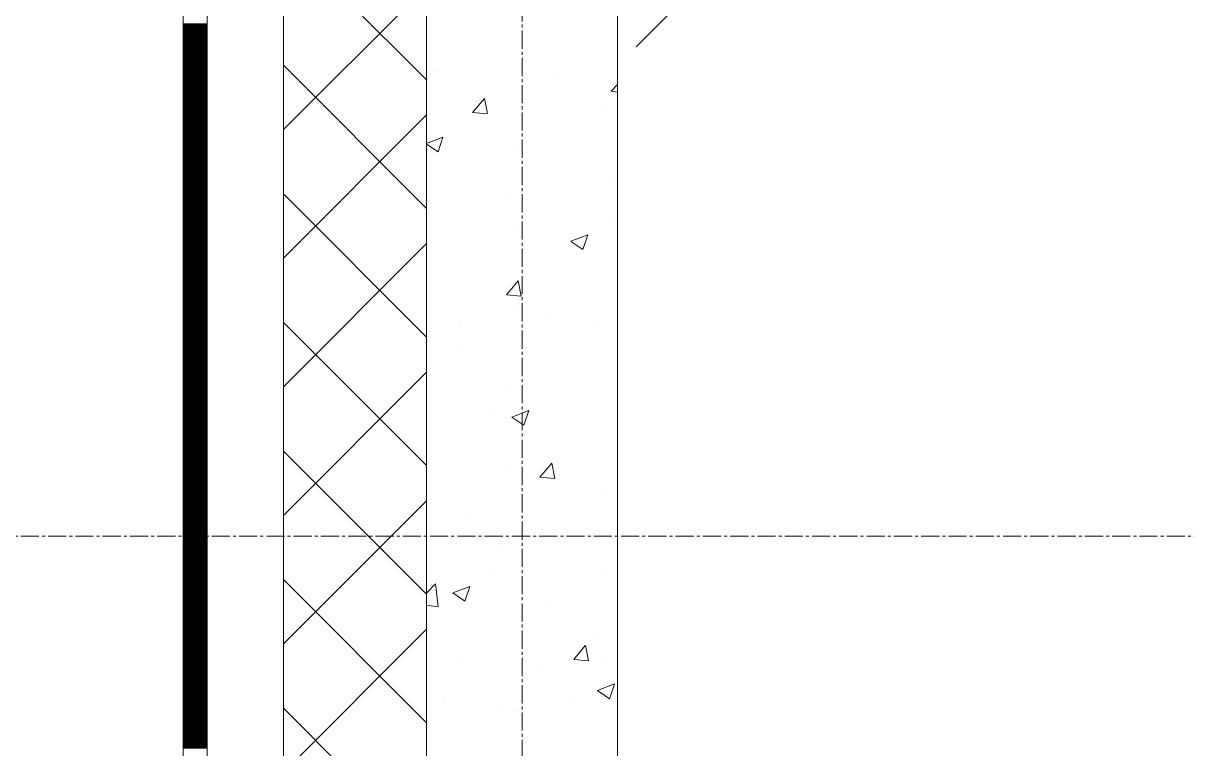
# Model space of a CAD drawing. Header units: millimetres. Extents: x 538266 to 1167394, y 114608 to 637157.
# Drawn here: x 828715 to 829934, y 183390 to 184150 of the extents above; entities that cross this region are included whole.
import ezdxf
from ezdxf.enums import TextEntityAlignment as Align

# ---------------------------------------------------------------- set-up
doc = ezdxf.new("R2010")
doc.units = ezdxf.units.MM
doc.linetypes.add('CENTER2', pattern=[28.575, 19.05, -3.175, 3.175, -3.175])
doc.linetypes.add('DASHED', pattern=[19.05, 12.7, -6.35])
doc.layers.get('Defpoints').update_dxf_attribs({"color": 140})
doc.layers.add('АР_Делит', color=120, linetype='Continuous', lineweight=0, plot=False)
for name, color, linetype, lineweight in [('АР_Стены ПЕНОблок', 52, 'Continuous', 20), ('АР_Тонкая', 254, 'Continuous', 5), ('АР_Утеплитель', 31, 'Continuous', 0), ('АР_Штриховка', 8, 'Continuous', 0)]:
    doc.layers.add(name, color=color, linetype=linetype, lineweight=lineweight)
doc.layers.add('РД_Оси_100', color=7, linetype='Continuous', lineweight=0, true_color=0x525252)
doc.layers.add('ФВ-5', color=7, linetype='Continuous')
doc.styles.add('style1', font='ARIALN.TTF')

# ---------------------------------------------------------------- blocks, each defined once
blk = doc.blocks.new('2_этаж')
at = {"layer": 'АР_Стены ПЕНОблок', "color": 18, "linetype": 'Continuous', "lineweight": 20, "true_color": 0x000000}
for p, q in [((672773.6, 213213.2), (672773.6, 137013.2)), ((672973.6, 137013.2), (672973.6, 213213.2))]:
    blk.add_line(p, q, dxfattribs=at)
at = {"layer": 'АР_Тонкая', "color": 18, "linetype": 'Continuous', "lineweight": 5, "true_color": 0x000000}
for p, q in [((672518.6, 213213.2), (672518.6, 137013.2)), ((672543.6, 213213.2), (672543.6, 137013.2)), ((672543.6, 137013.2), (672543.6, 213213.2)), ((672623.6, 137013.2), (672623.6, 213213.2))]:
    blk.add_line(p, q, dxfattribs=at)
at = {"layer": 'АР_Утеплитель', "color": 18, "linetype": 'Continuous', "lineweight": 0, "true_color": 0x000000}
for p, q in [((672623.6, 213213.2), (672623.6, 137013.2)), ((672773.6, 137013.2), (672773.6, 213213.2))]:
    blk.add_line(p, q, dxfattribs=at)
at = {"layer": 'АР_Штриховка', "color": 18, "linetype": 'Continuous', "lineweight": 0, "true_color": 0x000000}
for p, q in [((672773.6, 184091.2), (672623.6, 184241.2)), ((672623.6, 184039.1), (672773.6, 184189.1)), ((672518.6, 184150), (672543.6, 184150)), ((672518.6, 184149), (672543.6, 184149)), ((672518.6, 184148), (672543.6, 184148)), ((672518.6, 184147), (672543.6, 184147)), ((672518.6, 184146), (672543.6, 184146)), ((672518.6, 184145), (672543.6, 184145)), ((672518.6, 184144), (672543.6, 184144)), ((672518.6, 184143), (672543.6, 184143)), ((672518.6, 184142), (672543.6, 184142)), ((672518.6, 184141), (672543.6, 184141)), ((672518.6, 184140), (672543.6, 184140)), ((672518.6, 184139), (672543.6, 184139)), ((672518.6, 184138), (672543.6, 184138)), ((672518.6, 184137), (672543.6, 184137)), ((672518.6, 184136), (672543.6, 184136)), ((672518.6, 184135), (672543.6, 184135)), ((672518.6, 184134), (672543.6, 184134)), ((672518.6, 184133), (672543.6, 184133)), ((672518.6, 184132), (672543.6, 184132)), ((672518.6, 184131), (672543.6, 184131)), ((672518.6, 184130), (672543.6, 184130)), ((672518.6, 184129), (672543.6, 184129)), ((672518.6, 184128), (672543.6, 184128)), ((672518.6, 184127), (672543.6, 184127)), ((672518.6, 184126), (672543.6, 184126)), ((672518.6, 184125), (672543.6, 184125)), ((672518.6, 184124), (672543.6, 184124)), ((672518.6, 184123), (672543.6, 184123)), ((672518.6, 184122), (672543.6, 184122)), ((672806.3, 184128.3), (672806.3, 184128.3)), ((672518.6, 184121), (672543.6, 184121)), ((672518.6, 184120), (672543.6, 184120)), ((672518.6, 184119), (672543.6, 184119)), ((672518.6, 184118), (672543.6, 184118)), ((672518.6, 184117), (672543.6, 184117)), ((672518.6, 184116), (672543.6, 184116)), ((672518.6, 184115), (672543.6, 184115)), ((672518.6, 184114), (672543.6, 184114)), ((672518.6, 184113), (672543.6, 184113)), ((672518.6, 184112), (672543.6, 184112)), ((672518.6, 184111), (672543.6, 184111)), ((672518.6, 184110), (672543.6, 184110)), ((672881.3, 184112.4), (672881.3, 184112.4)), ((672518.6, 184109), (672543.6, 184109)), ((672518.6, 184108), (672543.6, 184108)), ((672518.6, 184107), (672543.6, 184107)), ((672518.6, 184106), (672543.6, 184106)), ((672518.6, 184105), (672543.6, 184105)), ((672518.6, 184104), (672543.6, 184104)), ((672518.6, 184103), (672543.6, 184103)), ((672518.6, 184102), (672543.6, 184102)), ((672518.6, 184101), (672543.6, 184101)), ((672518.6, 184100), (672543.6, 184100)), ((672518.6, 184099), (672543.6, 184099)), ((672518.6, 184098), (672543.6, 184098)), ((672773.6, 183956.5), (672623.6, 184106.5)), ((672785.1, 184099.7), (672785.1, 184099.7)), ((672872.6, 184106.4), (672872.6, 184106.4)), ((672907.7, 184098), (672907.7, 184098)), ((672518.6, 184097), (672543.6, 184097)), ((672518.6, 184096), (672543.6, 184096)), ((672518.6, 184095), (672543.6, 184095)), ((672518.6, 184094), (672543.6, 184094)), ((672518.6, 184093), (672543.6, 184093)), ((672518.6, 184092), (672543.6, 184092)), ((672518.6, 184091), (672543.6, 184091)), ((672518.6, 184090), (672543.6, 184090)), ((672518.6, 184089), (672543.6, 184089)), ((672518.6, 184088), (672543.6, 184088)), ((672518.6, 184087), (672543.6, 184087)), ((672518.6, 184086), (672543.6, 184086)), ((672966.9, 184079.5), (672973.6, 184086.5)), ((672518.6, 184085), (672543.6, 184085)), ((672518.6, 184084), (672543.6, 184084)), ((672518.6, 184083), (672543.6, 184083)), ((672518.6, 184082), (672543.6, 184082)), ((672518.6, 184081), (672543.6, 184081)), ((672518.6, 184080), (672543.6, 184080)), ((672518.6, 184079), (672543.6, 184079)), ((672518.6, 184078), (672543.6, 184078)), ((672518.6, 184077), (672543.6, 184077)), ((672518.6, 184076), (672543.6, 184076)), ((672518.6, 184075), (672543.6, 184075)), ((672518.6, 184074), (672543.6, 184074)), ((672966.9, 184079.4), (672973.6, 184078.4)), ((672518.6, 184073), (672543.6, 184073)), ((672518.6, 184072), (672543.6, 184072)), ((672518.6, 184071), (672543.6, 184071)), ((672518.6, 184070), (672543.6, 184070)), ((672518.6, 184069), (672543.6, 184069)), ((672518.6, 184068), (672543.6, 184068)), ((672518.6, 184067), (672543.6, 184067)), ((672518.6, 184066), (672543.6, 184066)), ((672518.6, 184065), (672543.6, 184065)), ((672518.6, 184064), (672543.6, 184064)), ((672518.6, 184063), (672543.6, 184063)), ((672518.6, 184062), (672543.6, 184062)), ((672518.6, 184061), (672543.6, 184061)), ((672821.8, 184057), (672834.1, 184071.6)), ((672825.6, 184069.6), (672825.6, 184069.6)), ((672837.3, 184055.8), (672834.3, 184071.7)), ((672867.2, 184072.5), (672867.2, 184072.5)), ((672961.2, 184063.8), (672961.2, 184063.8)), ((672518.6, 184060), (672543.6, 184060)), ((672518.6, 184059), (672543.6, 184059)), ((672518.6, 184058), (672543.6, 184058)), ((672518.6, 184057), (672543.6, 184057)), ((672518.6, 184056), (672543.6, 184056)), ((672518.6, 184055), (672543.6, 184055)), ((672518.6, 184054), (672543.6, 184054)), ((672518.6, 184053), (672543.6, 184053)), ((672518.6, 184052), (672543.6, 184052)), ((672518.6, 184051), (672543.6, 184051)), ((672518.6, 184050), (672543.6, 184050)), ((672518.6, 184049), (672543.6, 184049)), ((672623.6, 183904.4), (672773.6, 184054.4)), ((672821.8, 184057), (672837, 184055.7)), ((672518.6, 184048), (672543.6, 184048)), ((672518.6, 184047), (672543.6, 184047)), ((672518.6, 184046), (672543.6, 184046)), ((672518.6, 184045), (672543.6, 184045)), ((672518.6, 184044), (672543.6, 184044)), ((672518.6, 184043), (672543.6, 184043)), ((672518.6, 184042), (672543.6, 184042)), ((672518.6, 184041), (672543.6, 184041)), ((672518.6, 184040), (672543.6, 184040)), ((672518.6, 184039), (672543.6, 184039)), ((672518.6, 184038), (672543.6, 184038)), ((672518.6, 184037), (672543.6, 184037)), ((672518.6, 184036), (672543.6, 184036)), ((672518.6, 184035), (672543.6, 184035)), ((672518.6, 184034), (672543.6, 184034)), ((672518.6, 184033), (672543.6, 184033)), ((672518.6, 184032), (672543.6, 184032)), ((672518.6, 184031), (672543.6, 184031)), ((672518.6, 184030), (672543.6, 184030)), ((672518.6, 184029), (672543.6, 184029)), ((672518.6, 184028), (672543.6, 184028)), ((672518.6, 184027), (672543.6, 184027)), ((672518.6, 184026), (672543.6, 184026)), ((672518.6, 184025), (672543.6, 184025)), ((672773.6, 184024.7), (672790.7, 184031.3)), ((672785.5, 184015.8), (672790.7, 184031.1)), ((672518.6, 184024), (672543.6, 184024)), ((672518.6, 184023), (672543.6, 184023)), ((672518.6, 184022), (672543.6, 184022)), ((672518.6, 184021), (672543.6, 184021)), ((672518.6, 184020), (672543.6, 184020)), ((672518.6, 184019), (672543.6, 184019)), ((672518.6, 184018), (672543.6, 184018)), ((672518.6, 184017), (672543.6, 184017)), ((672518.6, 184016), (672543.6, 184016)), ((672518.6, 184015), (672543.6, 184015)), ((672518.6, 184014), (672543.6, 184014)), ((672518.6, 184013), (672543.6, 184013)), ((672773.6, 184023.8), (672785.5, 184015.8)), ((672814.5, 184012.2), (672814.5, 184012.2)), ((672869.5, 184021.9), (672869.5, 184021.9)), ((672518.6, 184012), (672543.6, 184012)), ((672518.6, 184011), (672543.6, 184011)), ((672518.6, 184010), (672543.6, 184010)), ((672518.6, 184009), (672543.6, 184009)), ((672518.6, 184008), (672543.6, 184008)), ((672518.6, 184007), (672543.6, 184007)), ((672518.6, 184006), (672543.6, 184006)), ((672518.6, 184005), (672543.6, 184005)), ((672518.6, 184004), (672543.6, 184004)), ((672518.6, 184003), (672543.6, 184003)), ((672518.6, 184002), (672543.6, 184002)), ((672518.6, 184001), (672543.6, 184001)), ((672518.6, 184000), (672543.6, 184000)), ((672518.6, 183999), (672543.6, 183999)), ((672518.6, 183998), (672543.6, 183998)), ((672518.6, 183997), (672543.6, 183997)), ((672518.6, 183996), (672543.6, 183996)), ((672518.6, 183995), (672543.6, 183995)), ((672518.6, 183994), (672543.6, 183994)), ((672518.6, 183993), (672543.6, 183993)), ((672518.6, 183992), (672543.6, 183992)), ((672518.6, 183991), (672543.6, 183991)), ((672518.6, 183990), (672543.6, 183990)), ((672518.6, 183989), (672543.6, 183989)), ((672518.6, 183988), (672543.6, 183988)), ((672518.6, 183987), (672543.6, 183987)), ((672518.6, 183986), (672543.6, 183986)), ((672518.6, 183985), (672543.6, 183985)), ((672518.6, 183984), (672543.6, 183984)), ((672518.6, 183983), (672543.6, 183983)), ((672518.6, 183982), (672543.6, 183982)), ((672518.6, 183981), (672543.6, 183981)), ((672518.6, 183980), (672543.6, 183980)), ((672518.6, 183979), (672543.6, 183979)), ((672518.6, 183978), (672543.6, 183978)), ((672518.6, 183977), (672543.6, 183977)), ((672518.6, 183976), (672543.6, 183976)), ((672964.2, 183983.6), (672964.2, 183983.6)), ((672518.6, 183975), (672543.6, 183975)), ((672518.6, 183974), (672543.6, 183974)), ((672518.6, 183973), (672543.6, 183973)), ((672518.6, 183972), (672543.6, 183972)), ((672518.6, 183971), (672543.6, 183971)), ((672518.6, 183970), (672543.6, 183970)), ((672518.6, 183969), (672543.6, 183969)), ((672518.6, 183968), (672543.6, 183968)), ((672518.6, 183967), (672543.6, 183967)), ((672518.6, 183966), (672543.6, 183966)), ((672518.6, 183965), (672543.6, 183965)), ((672518.6, 183964), (672543.6, 183964)), ((672773.6, 183821.8), (672623.6, 183971.8)), ((672857.1, 183968.8), (672857.1, 183968.8)), ((672518.6, 183963), (672543.6, 183963)), ((672518.6, 183962), (672543.6, 183962)), ((672518.6, 183961), (672543.6, 183961)), ((672518.6, 183960), (672543.6, 183960)), ((672518.6, 183959), (672543.6, 183959)), ((672518.6, 183958), (672543.6, 183958)), ((672518.6, 183957), (672543.6, 183957)), ((672518.6, 183956), (672543.6, 183956)), ((672518.6, 183955), (672543.6, 183955)), ((672518.6, 183954), (672543.6, 183954)), ((672518.6, 183953), (672543.6, 183953)), ((672518.6, 183952), (672543.6, 183952)), ((672816, 183958.2), (672816, 183958.2)), ((672518.6, 183951), (672543.6, 183951)), ((672518.6, 183950), (672543.6, 183950)), ((672518.6, 183949), (672543.6, 183949)), ((672518.6, 183948), (672543.6, 183948)), ((672518.6, 183947), (672543.6, 183947)), ((672518.6, 183946), (672543.6, 183946)), ((672518.6, 183945), (672543.6, 183945)), ((672518.6, 183944), (672543.6, 183944)), ((672518.6, 183943), (672543.6, 183943)), ((672518.6, 183942), (672543.6, 183942)), ((672518.6, 183941), (672543.6, 183941)), ((672518.6, 183940), (672543.6, 183940)), ((672971.7, 183941.5), (672971.7, 183941.5)), ((672518.6, 183939), (672543.6, 183939)), ((672518.6, 183938), (672543.6, 183938)), ((672518.6, 183937), (672543.6, 183937)), ((672518.6, 183936), (672543.6, 183936)), ((672518.6, 183935), (672543.6, 183935)), ((672518.6, 183934), (672543.6, 183934)), ((672518.6, 183933), (672543.6, 183933)), ((672518.6, 183932), (672543.6, 183932)), ((672518.6, 183931), (672543.6, 183931)), ((672518.6, 183930), (672543.6, 183930)), ((672518.6, 183929), (672543.6, 183929)), ((672518.6, 183928), (672543.6, 183928)), ((672518.6, 183927), (672543.6, 183927)), ((672866.4, 183937.3), (672866.4, 183937.3)), ((672908.1, 183933.1), (672908.1, 183933.1)), ((672924.6, 183922.2), (672942.4, 183929)), ((672937.1, 183913.5), (672942.3, 183928.9)), ((672518.6, 183926), (672543.6, 183926)), ((672518.6, 183925), (672543.6, 183925)), ((672518.6, 183924), (672543.6, 183924)), ((672518.6, 183923), (672543.6, 183923)), ((672518.6, 183922), (672543.6, 183922)), ((672518.6, 183921), (672543.6, 183921)), ((672518.6, 183920), (672543.6, 183920)), ((672518.6, 183919), (672543.6, 183919)), ((672518.6, 183918), (672543.6, 183918)), ((672518.6, 183917), (672543.6, 183917)), ((672518.6, 183916), (672543.6, 183916)), ((672518.6, 183915), (672543.6, 183915)), ((672623.6, 183769.7), (672773.6, 183919.7)), ((672924.5, 183922), (672937.1, 183913.5)), ((672518.6, 183914), (672543.6, 183914)), ((672518.6, 183913), (672543.6, 183913)), ((672518.6, 183912), (672543.6, 183912)), ((672518.6, 183911), (672543.6, 183911)), ((672518.6, 183910), (672543.6, 183910)), ((672518.6, 183909), (672543.6, 183909)), ((672518.6, 183908), (672543.6, 183908)), ((672518.6, 183907), (672543.6, 183907)), ((672518.6, 183906), (672543.6, 183906)), ((672518.6, 183905), (672543.6, 183905)), ((672518.6, 183904), (672543.6, 183904)), ((672518.6, 183903), (672543.6, 183903)), ((672518.6, 183902), (672543.6, 183902)), ((672518.6, 183901), (672543.6, 183901)), ((672518.6, 183900), (672543.6, 183900)), ((672518.6, 183899), (672543.6, 183899)), ((672518.6, 183898), (672543.6, 183898)), ((672518.6, 183897), (672543.6, 183897)), ((672518.6, 183896), (672543.6, 183896)), ((672518.6, 183895), (672543.6, 183895)), ((672518.6, 183894), (672543.6, 183894)), ((672518.6, 183893), (672543.6, 183893)), ((672518.6, 183892), (672543.6, 183892)), ((672518.6, 183891), (672543.6, 183891)), ((672518.6, 183890), (672543.6, 183890)), ((672518.6, 183889), (672543.6, 183889)), ((672518.6, 183888), (672543.6, 183888)), ((672518.6, 183887), (672543.6, 183887)), ((672518.6, 183886), (672543.6, 183886)), ((672518.6, 183885), (672543.6, 183885)), ((672518.6, 183884), (672543.6, 183884)), ((672518.6, 183883), (672543.6, 183883)), ((672518.6, 183882), (672543.6, 183882)), ((672518.6, 183881), (672543.6, 183881)), ((672518.6, 183880), (672543.6, 183880)), ((672518.6, 183879), (672543.6, 183879)), ((672857.1, 183866), (672869.3, 183880.6)), ((672872.5, 183864.7), (672869.6, 183880.6)), ((672518.6, 183878), (672543.6, 183878)), ((672518.6, 183877), (672543.6, 183877)), ((672518.6, 183876), (672543.6, 183876)), ((672518.6, 183875), (672543.6, 183875)), ((672518.6, 183874), (672543.6, 183874)), ((672518.6, 183873), (672543.6, 183873)), ((672518.6, 183872), (672543.6, 183872)), ((672518.6, 183871), (672543.6, 183871)), ((672518.6, 183870), (672543.6, 183870)), ((672518.6, 183869), (672543.6, 183869)), ((672518.6, 183868), (672543.6, 183868)), ((672518.6, 183867), (672543.6, 183867)), ((672518.6, 183866), (672543.6, 183866)), ((672857.1, 183866), (672872.3, 183864.7)), ((672518.6, 183865), (672543.6, 183865)), ((672518.6, 183864), (672543.6, 183864)), ((672518.6, 183863), (672543.6, 183863)), ((672518.6, 183862), (672543.6, 183862)), ((672518.6, 183861), (672543.6, 183861)), ((672518.6, 183860), (672543.6, 183860)), ((672518.6, 183859), (672543.6, 183859)), ((672518.6, 183858), (672543.6, 183858)), ((672518.6, 183857), (672543.6, 183857)), ((672518.6, 183856), (672543.6, 183856)), ((672518.6, 183855), (672543.6, 183855)), ((672518.6, 183854), (672543.6, 183854)), ((672518.6, 183853), (672543.6, 183853)), ((672518.6, 183852), (672543.6, 183852)), ((672518.6, 183851), (672543.6, 183851)), ((672518.6, 183850), (672543.6, 183850)), ((672518.6, 183849), (672543.6, 183849)), ((672518.6, 183848), (672543.6, 183848)), ((672518.6, 183847), (672543.6, 183847)), ((672518.6, 183846), (672543.6, 183846)), ((672518.6, 183845), (672543.6, 183845)), ((672518.6, 183844), (672543.6, 183844)), ((672518.6, 183843), (672543.6, 183843)), ((672518.6, 183842), (672543.6, 183842)), ((672863.3, 183852.7), (672863.3, 183852.7)), ((672518.6, 183841), (672543.6, 183841)), ((672518.6, 183840), (672543.6, 183840)), ((672518.6, 183839), (672543.6, 183839)), ((672518.6, 183838), (672543.6, 183838)), ((672518.6, 183837), (672543.6, 183837)), ((672518.6, 183836), (672543.6, 183836)), ((672518.6, 183835), (672543.6, 183835)), ((672518.6, 183834), (672543.6, 183834)), ((672518.6, 183833), (672543.6, 183833)), ((672518.6, 183832), (672543.6, 183832)), ((672518.6, 183831), (672543.6, 183831)), ((672518.6, 183830), (672543.6, 183830)), ((672773.6, 183687.1), (672623.6, 183837.1)), ((672807.7, 183839.1), (672807.7, 183839.1)), ((672841.2, 183833), (672841.2, 183833)), ((672904.8, 183841.3), (672904.8, 183841.3)), ((672943.3, 183833.3), (672943.3, 183833.3)), ((672953.7, 183832.1), (672953.7, 183832.1)), ((672518.6, 183829), (672543.6, 183829)), ((672518.6, 183828), (672543.6, 183828)), ((672518.6, 183827), (672543.6, 183827)), ((672518.6, 183826), (672543.6, 183826)), ((672518.6, 183825), (672543.6, 183825)), ((672518.6, 183824), (672543.6, 183824)), ((672518.6, 183823), (672543.6, 183823)), ((672518.6, 183822), (672543.6, 183822)), ((672518.6, 183821), (672543.6, 183821)), ((672518.6, 183820), (672543.6, 183820)), ((672518.6, 183819), (672543.6, 183819)), ((672518.6, 183818), (672543.6, 183818)), ((672518.6, 183817), (672543.6, 183817)), ((672518.6, 183816), (672543.6, 183816)), ((672518.6, 183815), (672543.6, 183815)), ((672518.6, 183814), (672543.6, 183814)), ((672518.6, 183813), (672543.6, 183813)), ((672518.6, 183812), (672543.6, 183812)), ((672518.6, 183811), (672543.6, 183811)), ((672518.6, 183810), (672543.6, 183810)), ((672518.6, 183809), (672543.6, 183809)), ((672518.6, 183808), (672543.6, 183808)), ((672518.6, 183807), (672543.6, 183807)), ((672518.6, 183806), (672543.6, 183806)), ((672518.6, 183805), (672543.6, 183805)), ((672805.6, 183806.7), (672805.6, 183806.7)), ((672518.6, 183804), (672543.6, 183804)), ((672518.6, 183803), (672543.6, 183803)), ((672518.6, 183802), (672543.6, 183802)), ((672518.6, 183801), (672543.6, 183801)), ((672518.6, 183800), (672543.6, 183800)), ((672518.6, 183799), (672543.6, 183799)), ((672518.6, 183798), (672543.6, 183798)), ((672518.6, 183797), (672543.6, 183797)), ((672518.6, 183796), (672543.6, 183796)), ((672518.6, 183795), (672543.6, 183795)), ((672518.6, 183794), (672543.6, 183794)), ((672518.6, 183793), (672543.6, 183793)), ((672861.2, 183804.9), (672861.2, 183804.9)), ((672518.6, 183792), (672543.6, 183792)), ((672518.6, 183791), (672543.6, 183791)), ((672518.6, 183790), (672543.6, 183790)), ((672518.6, 183789), (672543.6, 183789)), ((672518.6, 183788), (672543.6, 183788)), ((672518.6, 183787), (672543.6, 183787)), ((672518.6, 183786), (672543.6, 183786)), ((672518.6, 183785), (672543.6, 183785)), ((672518.6, 183784), (672543.6, 183784)), ((672518.6, 183783), (672543.6, 183783)), ((672518.6, 183782), (672543.6, 183782)), ((672518.6, 183781), (672543.6, 183781)), ((672623.6, 183635), (672773.6, 183785)), ((672518.6, 183780), (672543.6, 183780)), ((672518.6, 183779), (672543.6, 183779)), ((672518.6, 183778), (672543.6, 183778)), ((672518.6, 183777), (672543.6, 183777)), ((672518.6, 183776), (672543.6, 183776)), ((672518.6, 183775), (672543.6, 183775)), ((672518.6, 183774), (672543.6, 183774)), ((672518.6, 183773), (672543.6, 183773)), ((672518.6, 183772), (672543.6, 183772)), ((672518.6, 183771), (672543.6, 183771)), ((672518.6, 183770), (672543.6, 183770)), ((672518.6, 183769), (672543.6, 183769)), ((672518.6, 183768), (672543.6, 183768)), ((672518.6, 183767), (672543.6, 183767)), ((672518.6, 183766), (672543.6, 183766)), ((672518.6, 183765), (672543.6, 183765)), ((672518.6, 183764), (672543.6, 183764)), ((672518.6, 183763), (672543.6, 183763)), ((672518.6, 183762), (672543.6, 183762)), ((672518.6, 183761), (672543.6, 183761)), ((672518.6, 183760), (672543.6, 183760)), ((672518.6, 183759), (672543.6, 183759)), ((672518.6, 183758), (672543.6, 183758)), ((672518.6, 183757), (672543.6, 183757)), ((672860.3, 183768.2), (672860.3, 183768.2)), ((672518.6, 183756), (672543.6, 183756)), ((672518.6, 183755), (672543.6, 183755)), ((672518.6, 183754), (672543.6, 183754)), ((672518.6, 183753), (672543.6, 183753)), ((672518.6, 183752), (672543.6, 183752)), ((672518.6, 183751), (672543.6, 183751)), ((672518.6, 183750), (672543.6, 183750)), ((672518.6, 183749), (672543.6, 183749)), ((672518.6, 183748), (672543.6, 183748)), ((672518.6, 183747), (672543.6, 183747)), ((672518.6, 183746), (672543.6, 183746)), ((672518.6, 183745), (672543.6, 183745)), ((672862.8, 183738), (672880.5, 183744.8)), ((672866.4, 183750.9), (672866.4, 183750.9)), ((672875.3, 183729.3), (672880.5, 183744.7)), ((672934.2, 183753.8), (672934.2, 183753.8)), ((672518.6, 183744), (672543.6, 183744)), ((672518.6, 183743), (672543.6, 183743)), ((672518.6, 183742), (672543.6, 183742)), ((672518.6, 183741), (672543.6, 183741)), ((672518.6, 183740), (672543.6, 183740)), ((672518.6, 183739), (672543.6, 183739)), ((672518.6, 183738), (672543.6, 183738)), ((672518.6, 183737), (672543.6, 183737)), ((672518.6, 183736), (672543.6, 183736)), ((672518.6, 183735), (672543.6, 183735)), ((672518.6, 183734), (672543.6, 183734)), ((672518.6, 183733), (672543.6, 183733)), ((672518.6, 183732), (672543.6, 183732)), ((672774.4, 183732.8), (672774.4, 183732.8)), ((672838, 183741.2), (672838, 183741.2)), ((672862.7, 183737.8), (672875.3, 183729.3)), ((672518.6, 183731), (672543.6, 183731)), ((672518.6, 183730), (672543.6, 183730)), ((672518.6, 183729), (672543.6, 183729)), ((672518.6, 183728), (672543.6, 183728)), ((672518.6, 183727), (672543.6, 183727)), ((672518.6, 183726), (672543.6, 183726)), ((672518.6, 183725), (672543.6, 183725)), ((672518.6, 183724), (672543.6, 183724)), ((672518.6, 183723), (672543.6, 183723)), ((672518.6, 183722), (672543.6, 183722)), ((672518.6, 183721), (672543.6, 183721)), ((672518.6, 183720), (672543.6, 183720)), ((672518.6, 183719), (672543.6, 183719)), ((672518.6, 183718), (672543.6, 183718)), ((672518.6, 183717), (672543.6, 183717)), ((672518.6, 183716), (672543.6, 183716)), ((672518.6, 183715), (672543.6, 183715)), ((672518.6, 183714), (672543.6, 183714)), ((672518.6, 183713), (672543.6, 183713)), ((672518.6, 183712), (672543.6, 183712)), ((672518.6, 183711), (672543.6, 183711)), ((672518.6, 183710), (672543.6, 183710)), ((672518.6, 183709), (672543.6, 183709)), ((672518.6, 183708), (672543.6, 183708)), ((672518.6, 183707), (672543.6, 183707)), ((672518.6, 183706), (672543.6, 183706)), ((672518.6, 183705), (672543.6, 183705)), ((672518.6, 183704), (672543.6, 183704)), ((672518.6, 183703), (672543.6, 183703)), ((672518.6, 183702), (672543.6, 183702)), ((672518.6, 183701), (672543.6, 183701)), ((672518.6, 183700), (672543.6, 183700)), ((672518.6, 183699), (672543.6, 183699)), ((672518.6, 183698), (672543.6, 183698)), ((672518.6, 183697), (672543.6, 183697)), ((672518.6, 183696), (672543.6, 183696)), ((672773.6, 183552.4), (672623.6, 183702.4)), ((672892.7, 183704.2), (672892.7, 183704.2)), ((672518.6, 183695), (672543.6, 183695)), ((672518.6, 183694), (672543.6, 183694)), ((672518.6, 183693), (672543.6, 183693)), ((672518.6, 183692), (672543.6, 183692)), ((672518.6, 183691), (672543.6, 183691)), ((672518.6, 183690), (672543.6, 183690)), ((672518.6, 183689), (672543.6, 183689)), ((672518.6, 183688), (672543.6, 183688)), ((672518.6, 183687), (672543.6, 183687)), ((672518.6, 183686), (672543.6, 183686)), ((672518.6, 183685), (672543.6, 183685)), ((672518.6, 183684), (672543.6, 183684)), ((672857.2, 183683.6), (672857.2, 183683.6)), ((672892.3, 183674.9), (672904.6, 183689.5)), ((672907.8, 183673.6), (672904.8, 183689.6)), ((672518.6, 183683), (672543.6, 183683)), ((672518.6, 183682), (672543.6, 183682)), ((672518.6, 183681), (672543.6, 183681)), ((672518.6, 183680), (672543.6, 183680)), ((672518.6, 183679), (672543.6, 183679)), ((672518.6, 183678), (672543.6, 183678)), ((672518.6, 183677), (672543.6, 183677)), ((672518.6, 183676), (672543.6, 183676)), ((672518.6, 183675), (672543.6, 183675)), ((672518.6, 183674), (672543.6, 183674)), ((672518.6, 183673), (672543.6, 183673)), ((672518.6, 183672), (672543.6, 183672)), ((672518.6, 183671), (672543.6, 183671)), ((672892.3, 183674.9), (672907.5, 183673.6)), ((672518.6, 183670), (672543.6, 183670)), ((672518.6, 183669), (672543.6, 183669)), ((672518.6, 183668), (672543.6, 183668)), ((672518.6, 183667), (672543.6, 183667)), ((672518.6, 183666), (672543.6, 183666)), ((672518.6, 183665), (672543.6, 183665)), ((672518.6, 183664), (672543.6, 183664)), ((672518.6, 183663), (672543.6, 183663)), ((672518.6, 183662), (672543.6, 183662)), ((672518.6, 183661), (672543.6, 183661)), ((672518.6, 183660), (672543.6, 183660)), ((672518.6, 183659), (672543.6, 183659)), ((672963.4, 183662), (672963.4, 183662)), ((672518.6, 183658), (672543.6, 183658)), ((672518.6, 183657), (672543.6, 183657)), ((672518.6, 183656), (672543.6, 183656)), ((672518.6, 183655), (672543.6, 183655)), ((672518.6, 183654), (672543.6, 183654)), ((672518.6, 183653), (672543.6, 183653)), ((672518.6, 183652), (672543.6, 183652)), ((672518.6, 183651), (672543.6, 183651)), ((672518.6, 183650), (672543.6, 183650)), ((672518.6, 183649), (672543.6, 183649)), ((672518.6, 183648), (672543.6, 183648)), ((672518.6, 183647), (672543.6, 183647)), ((672623.6, 183500.3), (672773.6, 183650.3)), ((672867.4, 183653.6), (672867.4, 183653.6)), ((672518.6, 183646), (672543.6, 183646)), ((672518.6, 183645), (672543.6, 183645)), ((672518.6, 183644), (672543.6, 183644)), ((672518.6, 183643), (672543.6, 183643)), ((672518.6, 183642), (672543.6, 183642)), ((672518.6, 183641), (672543.6, 183641)), ((672518.6, 183640), (672543.6, 183640)), ((672518.6, 183639), (672543.6, 183639)), ((672518.6, 183638), (672543.6, 183638)), ((672518.6, 183637), (672543.6, 183637)), ((672518.6, 183636), (672543.6, 183636)), ((672518.6, 183635), (672543.6, 183635)), ((672815.3, 183636.6), (672815.3, 183636.6)), ((672518.6, 183634), (672543.6, 183634)), ((672518.6, 183633), (672543.6, 183633)), ((672518.6, 183632), (672543.6, 183632)), ((672518.6, 183631), (672543.6, 183631)), ((672518.6, 183630), (672543.6, 183630)), ((672518.6, 183629), (672543.6, 183629)), ((672518.6, 183628), (672543.6, 183628)), ((672518.6, 183627), (672543.6, 183627)), ((672518.6, 183626), (672543.6, 183626)), ((672518.6, 183625), (672543.6, 183625)), ((672518.6, 183624), (672543.6, 183624)), ((672518.6, 183623), (672543.6, 183623)), ((672518.6, 183622), (672543.6, 183622)), ((672518.6, 183621), (672543.6, 183621)), ((672518.6, 183620), (672543.6, 183620)), ((672518.6, 183619), (672543.6, 183619)), ((672518.6, 183618), (672543.6, 183618)), ((672518.6, 183617), (672543.6, 183617)), ((672518.6, 183616), (672543.6, 183616)), ((672518.6, 183615), (672543.6, 183615)), ((672518.6, 183614), (672543.6, 183614)), ((672518.6, 183613), (672543.6, 183613)), ((672518.6, 183612), (672543.6, 183612)), ((672518.6, 183611), (672543.6, 183611)), ((672518.6, 183610), (672543.6, 183610)), ((672518.6, 183609), (672543.6, 183609)), ((672518.6, 183608), (672543.6, 183608)), ((672518.6, 183607), (672543.6, 183607)), ((672518.6, 183606), (672543.6, 183606)), ((672518.6, 183605), (672543.6, 183605)), ((672518.6, 183604), (672543.6, 183604)), ((672518.6, 183603), (672543.6, 183603)), ((672518.6, 183602), (672543.6, 183602)), ((672518.6, 183601), (672543.6, 183601)), ((672518.6, 183600), (672543.6, 183600)), ((672518.6, 183599), (672543.6, 183599)), ((672518.6, 183598), (672543.6, 183598)), ((672854.1, 183599.1), (672854.1, 183599.1)), ((672518.6, 183597), (672543.6, 183597)), ((672518.6, 183596), (672543.6, 183596)), ((672518.6, 183595), (672543.6, 183595)), ((672518.6, 183594), (672543.6, 183594)), ((672518.6, 183593), (672543.6, 183593)), ((672518.6, 183592), (672543.6, 183592)), ((672518.6, 183591), (672543.6, 183591)), ((672518.6, 183590), (672543.6, 183590)), ((672518.6, 183589), (672543.6, 183589)), ((672518.6, 183588), (672543.6, 183588)), ((672518.6, 183587), (672543.6, 183587)), ((672518.6, 183586), (672543.6, 183586)), ((672518.6, 183585), (672543.6, 183585)), ((672518.6, 183584), (672543.6, 183584)), ((672518.6, 183583), (672543.6, 183583)), ((672518.6, 183582), (672543.6, 183582)), ((672518.6, 183581), (672543.6, 183581)), ((672518.6, 183580), (672543.6, 183580)), ((672518.6, 183579), (672543.6, 183579)), ((672518.6, 183578), (672543.6, 183578)), ((672518.6, 183577), (672543.6, 183577)), ((672518.6, 183576), (672543.6, 183576)), ((672518.6, 183575), (672543.6, 183575)), ((672518.6, 183574), (672543.6, 183574)), ((672843.3, 183574.4), (672843.3, 183574.4)), ((672961, 183574.6), (672961, 183574.6)), ((672518.6, 183573), (672543.6, 183573)), ((672518.6, 183572), (672543.6, 183572)), ((672518.6, 183571), (672543.6, 183571)), ((672518.6, 183570), (672543.6, 183570)), ((672518.6, 183569), (672543.6, 183569)), ((672518.6, 183568), (672543.6, 183568)), ((672518.6, 183567), (672543.6, 183567)), ((672518.6, 183566), (672543.6, 183566)), ((672518.6, 183565), (672543.6, 183565)), ((672518.6, 183564), (672543.6, 183564)), ((672518.6, 183563), (672543.6, 183563)), ((672518.6, 183562), (672543.6, 183562)), ((672773.6, 183417.7), (672623.6, 183567.7)), ((672773.6, 183553.5), (672782.9, 183563.2)), ((672785.8, 183539.1), (672783, 183563.2)), ((672518.6, 183561), (672543.6, 183561)), ((672518.6, 183560), (672543.6, 183560)), ((672518.6, 183559), (672543.6, 183559)), ((672518.6, 183558), (672543.6, 183558)), ((672518.6, 183557), (672543.6, 183557)), ((672518.6, 183556), (672543.6, 183556)), ((672518.6, 183555), (672543.6, 183555)), ((672518.6, 183554), (672543.6, 183554)), ((672518.6, 183553), (672543.6, 183553)), ((672518.6, 183552), (672543.6, 183552)), ((672518.6, 183551), (672543.6, 183551)), ((672518.6, 183550), (672543.6, 183550)), ((672800.6, 183553.5), (672800.6, 183553.5)), ((672800.9, 183553.7), (672813.5, 183545.1)), ((672801, 183553.8), (672818.7, 183560.6)), ((672813.5, 183545.1), (672818.7, 183560.5)), ((672518.6, 183549), (672543.6, 183549)), ((672518.6, 183548), (672543.6, 183548)), ((672518.6, 183547), (672543.6, 183547)), ((672518.6, 183546), (672543.6, 183546)), ((672518.6, 183545), (672543.6, 183545)), ((672518.6, 183544), (672543.6, 183544)), ((672518.6, 183543), (672543.6, 183543)), ((672518.6, 183542), (672543.6, 183542)), ((672518.6, 183541), (672543.6, 183541)), ((672518.6, 183540), (672543.6, 183540)), ((672518.6, 183539), (672543.6, 183539)), ((672518.6, 183538), (672543.6, 183538)), ((672518.6, 183537), (672543.6, 183537)), ((672773.6, 183540.9), (672785.8, 183539)), ((672896.8, 183540.3), (672896.8, 183540.3)), ((672518.6, 183536), (672543.6, 183536)), ((672518.6, 183535), (672543.6, 183535)), ((672518.6, 183534), (672543.6, 183534)), ((672518.6, 183533), (672543.6, 183533)), ((672518.6, 183532), (672543.6, 183532)), ((672518.6, 183531), (672543.6, 183531)), ((672518.6, 183530), (672543.6, 183530)), ((672518.6, 183529), (672543.6, 183529)), ((672518.6, 183528), (672543.6, 183528)), ((672518.6, 183527), (672543.6, 183527)), ((672518.6, 183526), (672543.6, 183526)), ((672518.6, 183525), (672543.6, 183525)), ((672518.6, 183524), (672543.6, 183524)), ((672518.6, 183523), (672543.6, 183523)), ((672518.6, 183522), (672543.6, 183522)), ((672518.6, 183521), (672543.6, 183521)), ((672518.6, 183520), (672543.6, 183520)), ((672518.6, 183519), (672543.6, 183519)), ((672518.6, 183518), (672543.6, 183518)), ((672518.6, 183517), (672543.6, 183517)), ((672518.6, 183516), (672543.6, 183516)), ((672518.6, 183515), (672543.6, 183515)), ((672518.6, 183514), (672543.6, 183514)), ((672518.6, 183513), (672543.6, 183513)), ((672623.6, 183365.6), (672773.6, 183515.6)), ((672851, 183514.5), (672851, 183514.5)), ((672518.6, 183512), (672543.6, 183512)), ((672518.6, 183511), (672543.6, 183511)), ((672518.6, 183510), (672543.6, 183510)), ((672518.6, 183509), (672543.6, 183509)), ((672518.6, 183508), (672543.6, 183508)), ((672518.6, 183507), (672543.6, 183507)), ((672518.6, 183506), (672543.6, 183506)), ((672518.6, 183505), (672543.6, 183505)), ((672518.6, 183504), (672543.6, 183504)), ((672518.6, 183503), (672543.6, 183503)), ((672518.6, 183502), (672543.6, 183502)), ((672518.6, 183501), (672543.6, 183501)), ((672952.9, 183510.4), (672952.9, 183510.4)), ((672518.6, 183500), (672543.6, 183500)), ((672518.6, 183499), (672543.6, 183499)), ((672518.6, 183498), (672543.6, 183498)), ((672518.6, 183497), (672543.6, 183497)), ((672518.6, 183496), (672543.6, 183496)), ((672518.6, 183495), (672543.6, 183495)), ((672518.6, 183494), (672543.6, 183494)), ((672518.6, 183493), (672543.6, 183493)), ((672518.6, 183492), (672543.6, 183492)), ((672518.6, 183491), (672543.6, 183491)), ((672518.6, 183490), (672543.6, 183490)), ((672518.6, 183489), (672543.6, 183489)), ((672927.6, 183483.9), (672939.8, 183498.5)), ((672943, 183482.6), (672940.1, 183498.5)), ((672518.6, 183488), (672543.6, 183488)), ((672518.6, 183487), (672543.6, 183487)), ((672518.6, 183486), (672543.6, 183486)), ((672518.6, 183485), (672543.6, 183485)), ((672518.6, 183484), (672543.6, 183484)), ((672518.6, 183483), (672543.6, 183483)), ((672518.6, 183482), (672543.6, 183482)), ((672518.6, 183481), (672543.6, 183481)), ((672518.6, 183480), (672543.6, 183480)), ((672518.6, 183479), (672543.6, 183479)), ((672518.6, 183478), (672543.6, 183478)), ((672518.6, 183477), (672543.6, 183477)), ((672518.6, 183476), (672543.6, 183476)), ((672804.8, 183485), (672804.8, 183485)), ((672927.6, 183483.9), (672942.8, 183482.5)), ((672957.8, 183482.8), (672957.8, 183482.8)), ((672518.6, 183475), (672543.6, 183475)), ((672518.6, 183474), (672543.6, 183474)), ((672518.6, 183473), (672543.6, 183473)), ((672518.6, 183472), (672543.6, 183472)), ((672518.6, 183471), (672543.6, 183471)), ((672518.6, 183470), (672543.6, 183470)), ((672518.6, 183469), (672543.6, 183469)), ((672518.6, 183468), (672543.6, 183468)), ((672518.6, 183467), (672543.6, 183467)), ((672518.6, 183466), (672543.6, 183466)), ((672518.6, 183465), (672543.6, 183465)), ((672518.6, 183464), (672543.6, 183464)), ((672894.2, 183474.4), (672894.2, 183474.4)), ((672518.6, 183463), (672543.6, 183463)), ((672518.6, 183462), (672543.6, 183462)), ((672518.6, 183461), (672543.6, 183461)), ((672518.6, 183460), (672543.6, 183460)), ((672518.6, 183459), (672543.6, 183459)), ((672518.6, 183458), (672543.6, 183458)), ((672518.6, 183457), (672543.6, 183457)), ((672518.6, 183456), (672543.6, 183456)), ((672518.6, 183455), (672543.6, 183455)), ((672518.6, 183454), (672543.6, 183454)), ((672518.6, 183453), (672543.6, 183453)), ((672518.6, 183452), (672543.6, 183452)), ((672952.6, 183451.5), (672970.4, 183458.4)), ((672965.2, 183442.9), (672970.3, 183458.2)), ((672518.6, 183451), (672543.6, 183451)), ((672518.6, 183450), (672543.6, 183450)), ((672518.6, 183449), (672543.6, 183449)), ((672518.6, 183448), (672543.6, 183448)), ((672518.6, 183447), (672543.6, 183447)), ((672518.6, 183446), (672543.6, 183446)), ((672518.6, 183445), (672543.6, 183445)), ((672518.6, 183444), (672543.6, 183444)), ((672518.6, 183443), (672543.6, 183443)), ((672518.6, 183442), (672543.6, 183442)), ((672518.6, 183441), (672543.6, 183441)), ((672518.6, 183440), (672543.6, 183440)), ((672792.7, 183445.3), (672792.7, 183445.3)), ((672928.3, 183439.6), (672928.3, 183439.6)), ((672952.5, 183451.4), (672965.1, 183442.9)), ((672518.6, 183439), (672543.6, 183439)), ((672518.6, 183438), (672543.6, 183438)), ((672518.6, 183437), (672543.6, 183437)), ((672518.6, 183436), (672543.6, 183436)), ((672518.6, 183435), (672543.6, 183435)), ((672518.6, 183434), (672543.6, 183434)), ((672518.6, 183433), (672543.6, 183433)), ((672518.6, 183432), (672543.6, 183432)), ((672518.6, 183431), (672543.6, 183431)), ((672518.6, 183430), (672543.6, 183430)), ((672518.6, 183429), (672543.6, 183429)), ((672518.6, 183428), (672543.6, 183428)), ((672773.6, 183283), (672623.6, 183433)), ((672847.9, 183430), (672847.9, 183430)), ((672865.7, 183429.3), (672865.7, 183429.3)), ((672518.6, 183427), (672543.6, 183427)), ((672518.6, 183426), (672543.6, 183426)), ((672518.6, 183425), (672543.6, 183425)), ((672518.6, 183424), (672543.6, 183424)), ((672518.6, 183423), (672543.6, 183423)), ((672518.6, 183422), (672543.6, 183422)), ((672518.6, 183421), (672543.6, 183421)), ((672518.6, 183420), (672543.6, 183420)), ((672518.6, 183419), (672543.6, 183419)), ((672518.6, 183418), (672543.6, 183418)), ((672518.6, 183417), (672543.6, 183417)), ((672518.6, 183416), (672543.6, 183416)), ((672518.6, 183415), (672543.6, 183415)), ((672518.6, 183414), (672543.6, 183414)), ((672518.6, 183413), (672543.6, 183413)), ((672518.6, 183412), (672543.6, 183412)), ((672518.6, 183411), (672543.6, 183411)), ((672518.6, 183410), (672543.6, 183410)), ((672518.6, 183409), (672543.6, 183409)), ((672518.6, 183408), (672543.6, 183408)), ((672518.6, 183407), (672543.6, 183407)), ((672518.6, 183406), (672543.6, 183406)), ((672518.6, 183405), (672543.6, 183405)), ((672518.6, 183404), (672543.6, 183404)), ((672518.6, 183403), (672543.6, 183403)), ((672518.6, 183402), (672543.6, 183402)), ((672518.6, 183401), (672543.6, 183401)), ((672518.6, 183400), (672543.6, 183400)), ((672518.6, 183399), (672543.6, 183399)), ((672518.6, 183398), (672543.6, 183398)), ((672518.6, 183397), (672543.6, 183397)), ((672518.6, 183396), (672543.6, 183396)), ((672518.6, 183395), (672543.6, 183395)), ((672518.6, 183394), (672543.6, 183394)), ((672518.6, 183393), (672543.6, 183393)), ((672518.6, 183392), (672543.6, 183392)), ((672518.6, 183391), (672543.6, 183391))]:
    blk.add_line(p, q, dxfattribs=at)
at = {"layer": 'Defpoints', "color": 18, "true_color": 0x000000, "style": 'style1'}
for p in [(677970.6, 219836.4), (678101.2, 211681.4)]:
    blk.add_attdef('АР-ПОМЕЩЕНИЕ:НАИМЕНОВАНИЕ', text='', height=100, dxfattribs=at).set_placement(p, align=Align.MIDDLE)
blk = doc.blocks.new('СОШ_2200_АР_ОСИ_М100_28.05.24')
at = {"layer": 'АР_Делит', "color": 251, "linetype": 'DASHED', "true_color": 0x636466}
blk.add_lwpolyline([(114955, 135155), (114955, -355), (93595.036, -355), (93595.036, 13855), (94145, 13855), (94145, 68320), (66055, 68320), (66055, 13857.73), (83455, 13857.73), (83455, -355), (45245, -355), (45245, 13145), (44695, 13145), (44695, 26755), (45245, 26755), (45245, 68320), (20455, 68320), (20455, 26755), (27955, 26755), (27955, 13145), (-355, 13145), (-355, 100855)], dxfattribs=at)
at = {"layer": 'РД_Оси_100', "color": 251, "linetype": 'CENTER2', "true_color": 0x636466}
for p, q in [((0, -6155), (0, 139938.679)), ((29555, 61200), (-5954.958, 61200))]:
    blk.add_line(p, q, dxfattribs=at)

msp = doc.modelspace()

# ---------------------------------------------------------------- hatches: boundary and pattern name
at = {"layer": 'ФВ-5'}
h = msp.add_hatch(dxfattribs=at)
h.set_pattern_fill('ANSI31', color=3, scale=300)
h.paths.add_polyline_path([(836927.8, 185313.2), (836927.8, 185314.2), (836927.8, 185768.2), (836707.8, 185768.2), (836707.8, 186188.2), (829357.8, 186188.2), (829357.8, 185313.2), (829356.5, 182013.2), (829357.8, 182013.2), (829357.8, 181113.2), (829357.4, 180053.9, -0.256444), (829457.6, 179871.3, -0.284268), (829337.8, 179677.8), (829337.8, 179248.7, -0.284268), (829457.6, 179055.2, -0.284268), (829337.8, 178861.6), (829337.8, 177964.9, -0.284268), (829457.6, 177771.3, -0.255743), (829357.8, 177589.1), (829357.8, 177113.2), (832809.7, 177113.2, -0.594367), (833189.8, 177113.2), (834927.8, 177113.2), (834927.8, 177413.2), (835827.8, 177413.2), (835827.8, 177113.2), (835907.8, 177113.2), (835907.8, 177533.2), (836927.8, 177533.2), (836927.8, 177613.2), (836927.8, 181113.2), (836927.8, 182013.2), (836927.8, 182187.1, -0.260437), (836824.9, 182371.3, -0.260437), (836927.8, 182555.6)])
h.paths.add_polyline_path([(832635.7, 182246.9), (832085.7, 182246.9, -1), (832085.7, 182846.9), (832635.7, 182846.9, -1)], flags=16)
h.paths.add_polyline_path([(831759.1, 177835.7), (832772.3, 177835.7), (832772.3, 178295.2), (831759.1, 178295.2)], flags=24)
h.paths.add_polyline_path([(831489.4, 178262.2), (833042, 178262.2), (833042, 178459.8), (831489.4, 178459.8)], flags=24)
h.paths.add_polyline_path([(831574.9, 181966.7), (833127.6, 181966.7), (833127.6, 182164.3), (831574.9, 182164.3)], flags=24)
h.paths.add_polyline_path([(831769.6, 182278.8), (832951.7, 182278.8), (832951.7, 182814.9), (831769.6, 182814.9)], flags=24)
h.paths.add_polyline_path([(836449.7, 185729.8), (836739.4, 185729.8), (836739.4, 185955.3), (836449.7, 185955.3)], flags=24)

# ---------------------------------------------------------------- block references
msp.add_blockref('2_этаж', (156364.3, 0))
at = {"layer": 'РД_Оси_100'}
msp.add_blockref('СОШ_2200_АР_ОСИ_М100_28.05.24', (829237.8, 122413.2), dxfattribs=at)

doc.saveas('drawing.dxf')
